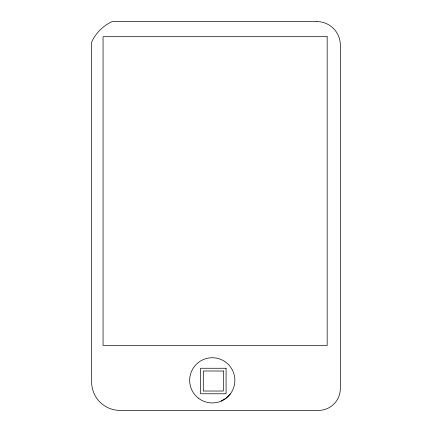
<?xml version="1.0" encoding="UTF-8"?>
<svg xmlns="http://www.w3.org/2000/svg" width="432" height="432" viewBox="0 0 432 432"><rect width="100%" height="100%" fill="white"/><g stroke="black" fill="none" stroke-linecap="round" stroke-linejoin="round"><path stroke-width="0.65" d="M230.326 393.935L226.19 398.147L221.108 401.144M316.888 21.6L112.109 21.6A41.704 41.704 0 0 0 91.676 42.034L91.676 383.038A28.334 28.334 0 0 0 119.988 410.4L318.551 410.4A21.773 21.773 0 0 0 340.324 388.627L340.324 45.036A23.436 23.436 0 0 0 316.888 21.6M327.164 36.698L103.054 36.698L103.054 345.411L327.164 345.411L327.164 36.698M226.066 368.258L200.545 368.258L200.545 393.779L226.066 393.779L226.066 368.258M223.317 371.007L203.294 371.007L203.294 391.03L223.317 391.03L223.317 371.007M198.671 398.396A22.604 22.604 0 0 0 234.706 383.087A22.604 22.604 0 0 0 203.429 359.532A22.604 22.604 0 0 0 198.671 398.396"/></g></svg>
